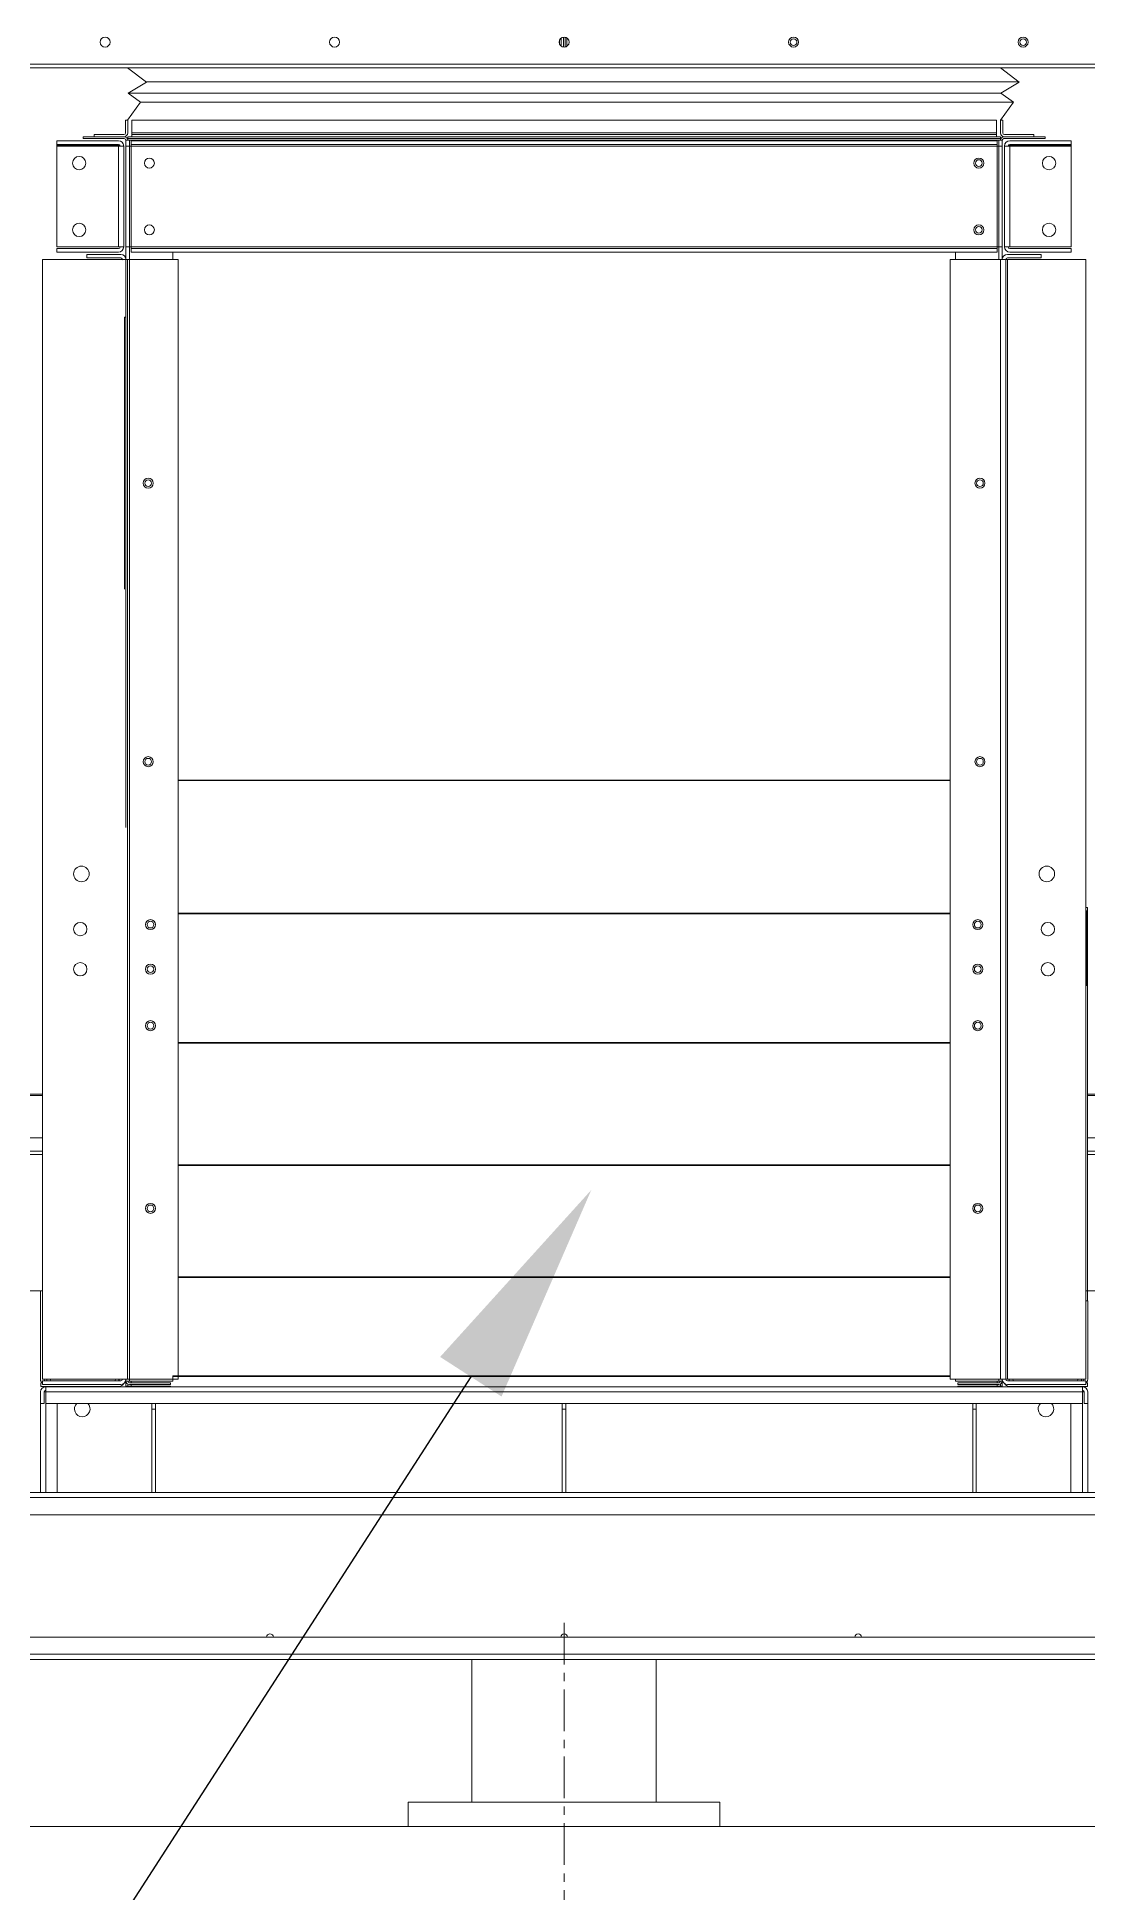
# Model space of a CAD drawing. Header units: millimetres. Extents: x -17070 to 49442, y -291348 to 30929.
# Drawn here: x 40294 to 41237, y 17507 to 19173 of the extents above; entities that cross this region are included whole.
import ezdxf
from ezdxf import colors
from ezdxf.entities.mleader import LeaderData, LeaderLine
from ezdxf.math import Vec2, Vec3

# ---------------------------------------------------------------- set-up
doc = ezdxf.new("R2010")
doc.units = ezdxf.units.MM
doc.linetypes.add('CENTER', pattern=[2, 1.25, -0.25, 0.25, -0.25])
doc.layers.add('center', color=1, linetype='CENTER')
doc.layers.add('냉각탑_dim', color=1, linetype='Continuous')
doc.styles.get("Standard").update_dxf_attribs({"font": 'arial.ttf'})

# ---------------------------------------------------------------- blocks, each defined once
blk = doc.blocks.new('4567457')
at = {"color": 0, "lineweight": 5}
for p, q in [((322736.8, 91148.7), (322720, 91161.6)), ((322720.4, 91138.8), (322736.8, 91148.7)), ((322731.7, 91130.7), (322720.4, 91138.8)), ((322720, 91114.6), (322731.7, 91130.7))]:
    blk.add_line(p, q, dxfattribs=at)
blk = doc.blocks.new('2')
at = {"color": 7, "lineweight": 20, "ltscale": 0.001795}
blk.add_line((40762.5, 19170.5), (40762.5, 19167.3), dxfattribs=at)
at = {"color": 7, "lineweight": 20, "ltscale": 0.004081}
blk.add_line((40764.1, 19172.5), (40764.1, 19165.2), dxfattribs=at)
blk.add_line((40764.1, 19172.5), (40764.1, 19165.2), dxfattribs=at)
at = {"color": 7, "lineweight": 20, "ltscale": 0.004955}
blk.add_line((40766.1, 19173.3), (40766.1, 19164.4), dxfattribs=at)
at = {"color": 7, "lineweight": 20, "ltscale": 0.004875}
blk.add_line((40767.7, 19173.3), (40767.7, 19164.5), dxfattribs=at)
blk.add_line((40767.7, 19173.3), (40767.7, 19164.5), dxfattribs=at)
at = {"color": 7, "lineweight": 20, "ltscale": 0.004157}
blk.add_line((40769.2, 19172.6), (40769.2, 19165.1), dxfattribs=at)
at = {"color": 7, "lineweight": 20}
for p, q in [((39713.8, 19149), (41819.6, 19149)), ((39713.8, 19145.9), (41819.6, 19145.9)), ((40298.4, 18973.6), (40298.4, 17968.5)), ((40374.9, 18973.6), (40374.9, 17968.5)), ((40420.2, 17968.5), (40420.2, 18973.6)), ((41113.2, 17968.5), (41113.2, 18973.6)), ((41158.5, 18973.6), (41158.5, 17968.5)), ((41163.2, 18973.6), (41163.2, 17968.5)), ((41164.7, 18973.6), (41164.7, 17968.5)), ((41235, 18973.6), (41235, 17968.5)), ((40301.4, 17961.8), (41232, 17961.8)), ((40301.4, 17957.1), (41232, 17957.1)), ((40301.4, 17946.8), (41232, 17946.8)), ((39748.4, 17866.9), (41785, 17866.9)), ((39748.4, 17862.2), (41785, 17862.2)), ((41349.2, 17846.9), (40184.2, 17846.9)), ((40184.2, 17736.9), (41349.2, 17736.9)), ((41785, 17721.6), (39748.4, 17721.6)), ((41785, 17716.9), (39748.4, 17716.9))]:
    blk.add_line(p, q, dxfattribs=at)
at = {"color": 0, "lineweight": 20}
for p, q in [((41175.1, 19133.1), (40391.7, 19133.1)), ((40375.3, 19123.1), (41158.7, 19123.1)), ((41170, 19115.1), (40386.6, 19115.1)), ((40106.7, 18047.9), (40298.4, 18047.9)), ((41426.7, 18047.9), (41235, 18047.9))]:
    blk.add_line(p, q, dxfattribs=at)
at = {"color": 7, "lineweight": 20, "ltscale": 0.001111}
for p, q in [((40373, 19098.9), (40375, 19098.9)), ((41158.4, 19098.9), (41160.4, 19098.9)), ((40345, 19085.9), (40345, 19083.9)), ((40378.7, 19085.9), (40378.7, 19083.9)), ((41154.7, 19085.9), (41154.7, 19083.9)), ((41188.4, 19085.9), (41188.4, 19083.9))]:
    blk.add_line(p, q, dxfattribs=at)
at = {"color": 7, "lineweight": 20, "ltscale": 0.006389}
for p, q in [((40373, 19098.9), (40373, 19087.4)), ((40375, 19098.9), (40375, 19087.4)), ((40378.7, 19087.4), (40378.7, 19098.9)), ((41154.7, 19098.9), (41154.7, 19087.4)), ((41158.4, 19087.4), (41158.4, 19098.9)), ((41160.4, 19087.4), (41160.4, 19098.9))]:
    blk.add_line(p, q, dxfattribs=at)
at = {"color": 7, "lineweight": 20, "ltscale": 0.431111}
for p, q in [((40378.7, 19098.9), (41154.7, 19098.9)), ((40378.7, 19087.4), (41154.7, 19087.4)), ((41154.7, 19085.9), (40378.7, 19085.9))]:
    blk.add_line(p, q, dxfattribs=at)
at = {"color": 7, "lineweight": 20, "ltscale": 0.030722}
for p, q in [((40366.7, 19080.3), (40311.4, 19080.3)), ((40366.7, 19077.1), (40311.4, 19077.1)), ((40366.7, 19076.5), (40311.4, 19076.5)), ((41166.7, 19080.3), (41222, 19080.3)), ((41166.7, 19077.1), (41222, 19077.1)), ((41166.7, 19076.5), (41222, 19076.5)), ((40311.4, 19075.6), (40366.7, 19075.6)), ((41222, 19075.6), (41166.7, 19075.6)), ((40366.7, 18985), (40311.4, 18985)), ((40311.4, 18983.5), (40366.7, 18983.5)), ((40311.4, 18980.3), (40366.7, 18980.3)), ((41166.7, 18985), (41222, 18985)), ((41222, 18983.5), (41166.7, 18983.5)), ((41222, 18980.3), (41166.7, 18980.3))]:
    blk.add_line(p, q, dxfattribs=at)
at = {"color": 7, "lineweight": 20, "ltscale": 0.001778}
for p, q in [((40311.4, 19077.1), (40311.4, 19080.3)), ((40378.1, 19080.3), (40378.1, 19077.1)), ((41155.3, 19077.1), (41155.3, 19080.3)), ((41222, 19077.1), (41222, 19080.3)), ((40376.6, 19075.6), (40373.4, 19075.6)), ((41160, 19075.6), (41156.8, 19075.6)), ((40311.4, 18983.5), (40311.4, 18980.3)), ((40338.4, 18975.1), (40338.4, 18978.3)), ((40373.4, 18985), (40376.6, 18985)), ((40378.1, 18983.5), (40378.1, 18980.3)), ((41155.3, 18980.3), (41155.3, 18983.5)), ((41156.8, 18985), (41160, 18985)), ((41195, 18975.1), (41195, 18978.3)), ((41222, 18983.5), (41222, 18980.3)), ((40296.9, 17965.3), (40296.9, 17962.1)), ((40298.4, 17967), (40298.4, 17963.8)), ((41235, 17967), (41235, 17963.8)), ((41236.5, 17965.3), (41236.5, 17962.1)), ((40296.7, 17946.8), (40299.9, 17946.8)), ((41236.7, 17946.8), (41233.5, 17946.8)), ((40399.9, 17941.6), (40396.7, 17941.6)), ((40768.3, 17941.6), (40765.1, 17941.6)), ((41136.7, 17941.6), (41133.5, 17941.6))]:
    blk.add_line(p, q, dxfattribs=at)
at = {"color": 7, "lineweight": 20, "ltscale": 0.000334148}
for p, q in [((40311.4, 19076.5), (40311.4, 19077.1)), ((41222, 19076.5), (41222, 19077.1))]:
    blk.add_line(p, q, dxfattribs=at)
at = {"color": 7, "lineweight": 20, "ltscale": 0.000498737}
for p, q in [((40311.4, 19075.6), (40311.4, 19076.5)), ((40366.7, 19076.5), (40366.7, 19075.6)), ((41166.7, 19076.5), (41166.7, 19075.6)), ((41222, 19075.6), (41222, 19076.5))]:
    blk.add_line(p, q, dxfattribs=at)
at = {"color": 7, "lineweight": 20, "ltscale": 0.0205}
for p, q in [((40335, 19083.9), (40371.9, 19083.9)), ((40371.9, 19083.9), (40335, 19083.9)), ((40335, 19082.3), (40371.9, 19082.3)), ((40371.9, 19082.3), (40335, 19082.3)), ((41161.5, 19083.9), (41198.4, 19083.9)), ((41161.5, 19082.3), (41198.4, 19082.3)), ((40413.4, 17965.4), (40376.5, 17965.4)), ((40413.4, 17965.4), (40376.5, 17965.4)), ((40413.4, 17963.8), (40376.5, 17963.8)), ((40413.4, 17962.4), (40376.5, 17962.4)), ((40413.4, 17962.4), (40376.5, 17962.4)), ((41120, 17965.4), (41156.9, 17965.4)), ((41120, 17963.8), (41156.9, 17963.8)), ((41120, 17962.4), (41156.9, 17962.4))]:
    blk.add_line(p, q, dxfattribs=at)
at = {"color": 7, "lineweight": 20, "ltscale": 0.000888889}
for p, q in [((40335, 19083.9), (40335, 19082.3)), ((40335, 19083.9), (40335, 19082.3)), ((40375, 19082.3), (40375, 19083.9)), ((41158.4, 19082.3), (41158.4, 19083.9)), ((41198.4, 19083.9), (41198.4, 19082.3)), ((40413.4, 17963.8), (40413.4, 17965.4)), ((41120, 17963.8), (41120, 17965.4))]:
    blk.add_line(p, q, dxfattribs=at)
at = {"color": 7, "lineweight": 20, "ltscale": 0.014722}
for p, q in [((40345, 19085.9), (40371.5, 19085.9)), ((40371.5, 19085.9), (40345, 19085.9)), ((40345, 19083.9), (40371.5, 19083.9)), ((40371.5, 19083.9), (40345, 19083.9)), ((41161.9, 19085.9), (41188.4, 19085.9)), ((41161.9, 19083.9), (41188.4, 19083.9))]:
    blk.add_line(p, q, dxfattribs=at)
at = {"color": 7, "lineweight": 20, "ltscale": 0.002889}
for p, q in [((40373.4, 19075.6), (40373.4, 19080.8)), ((40376.5, 19075.6), (40376.5, 19080.8)), ((41156.9, 19080.8), (41156.9, 19075.6)), ((41160, 19080.8), (41160, 19075.6)), ((40396.7, 17941.6), (40396.7, 17946.8)), ((40399.9, 17941.6), (40399.9, 17946.8)), ((40765.1, 17941.6), (40765.1, 17946.8)), ((40768.3, 17941.6), (40768.3, 17946.8)), ((41133.5, 17941.6), (41133.5, 17946.8)), ((41136.7, 17941.6), (41136.7, 17946.8))]:
    blk.add_line(p, q, dxfattribs=at)
at = {"color": 7, "lineweight": 20, "ltscale": 0.001722}
for p, q in [((40373.4, 19080.8), (40376.5, 19080.8)), ((41156.9, 19080.8), (41160, 19080.8)), ((40376.5, 17966.9), (40373.4, 17966.9)), ((40373.4, 17966.9), (40376.5, 17966.9)), ((40376.5, 17962.4), (40373.4, 17962.4)), ((40373.4, 17962.4), (40376.5, 17962.4)), ((41160, 17966.9), (41156.9, 17966.9)), ((41160, 17962.4), (41156.9, 17962.4))]:
    blk.add_line(p, q, dxfattribs=at)
at = {"color": 7, "lineweight": 20, "ltscale": 0.435222}
for p, q in [((41158.4, 19083.9), (40375, 19083.9)), ((41158.4, 19082.3), (40375, 19082.3))]:
    blk.add_line(p, q, dxfattribs=at)
at = {"color": 7, "lineweight": 20, "ltscale": 0.000833333}
for p, q in [((40375, 19080.8), (40375, 19082.3)), ((40378.1, 19075.6), (40378.1, 19077.1)), ((40378.7, 19085.9), (40378.7, 19087.4)), ((41154.7, 19085.9), (41154.7, 19087.4)), ((41155.3, 19075.6), (41155.3, 19077.1)), ((41158.4, 19080.8), (41158.4, 19082.3)), ((40378.1, 19075.6), (40376.6, 19075.6)), ((41155.3, 19075.6), (41156.8, 19075.6)), ((40378.1, 18985), (40376.6, 18985)), ((40378.1, 18985), (40378.1, 18983.5)), ((41155.3, 18985), (41155.3, 18983.5)), ((41155.3, 18985), (41156.8, 18985)), ((40370.2, 18973.6), (40368.7, 18973.6)), ((41163.2, 18973.6), (41164.7, 18973.6)), ((40370.2, 17968.5), (40368.7, 17968.5)), ((41163.2, 17968.5), (41164.7, 17968.5)), ((40301.4, 17957.1), (40299.9, 17957.1)), ((41232, 17957.1), (41233.5, 17957.1))]:
    blk.add_line(p, q, dxfattribs=at)
at = {"color": 7, "lineweight": 20, "ltscale": 0.021611}
for p, q in [((40415.4, 19080.8), (40376.5, 19080.8)), ((41156.9, 19080.8), (41118, 19080.8)), ((40376.5, 17966.9), (40415.4, 17966.9)), ((40415.4, 17966.9), (40376.5, 17966.9)), ((41118, 17966.9), (41156.9, 17966.9))]:
    blk.add_line(p, q, dxfattribs=at)
at = {"color": 7, "lineweight": 20, "ltscale": 0.431778}
for p, q in [((40378.1, 19080.3), (41155.3, 19080.3)), ((40378.1, 19077.1), (41155.3, 19077.1)), ((40378.1, 19075.6), (41155.3, 19075.6)), ((41155.3, 18985), (40378.1, 18985)), ((41155.3, 18983.5), (40378.1, 18983.5)), ((41155.3, 18980.3), (40378.1, 18980.3))]:
    blk.add_line(p, q, dxfattribs=at)
at = {"color": 7, "lineweight": 20, "ltscale": 0.390333}
blk.add_line((41118, 19080.8), (40415.4, 19080.8), dxfattribs=at)
at = {"color": 7, "lineweight": 20, "ltscale": 0.000277764}
for p, q in [((40415.4, 19080.3), (40415.4, 19080.8)), ((41118, 19080.3), (41118, 19080.8))]:
    blk.add_line(p, q, dxfattribs=at)
at = {"color": 7, "lineweight": 20, "ltscale": 0.001064}
blk.add_line((41160, 19078.7), (41160, 19076.8), dxfattribs=at)
at = {"color": 7, "lineweight": 20, "ltscale": 0.000667764}
blk.add_line((41160, 19076.8), (41160, 19075.6), dxfattribs=at)
at = {"color": 7, "lineweight": 20, "ltscale": 0.050333}
for p, q in [((40311.4, 19075.6), (40311.4, 18985)), ((40366.7, 18985), (40366.7, 19075.6)), ((40371.4, 18985), (40371.4, 19075.6)), ((40373.4, 18985), (40373.4, 19075.6)), ((40376.6, 18985), (40376.6, 19075.6)), ((40378.1, 19075.6), (40378.1, 18985)), ((41155.3, 18985), (41155.3, 19075.6)), ((41156.8, 19075.6), (41156.8, 18985)), ((41160, 19075.6), (41160, 18985)), ((41162, 18985), (41162, 19075.6)), ((41166.7, 18985), (41166.7, 19075.6)), ((41222, 19075.6), (41222, 18985))]:
    blk.add_line(p, q, dxfattribs=at)
at = {"color": 7, "lineweight": 20, "ltscale": 0.002611}
for p, q in [((40366.7, 19075.6), (40371.4, 19075.6)), ((41166.7, 19075.6), (41162, 19075.6)), ((40366.7, 18985), (40371.4, 18985)), ((41166.7, 18985), (41162, 18985)), ((40370.2, 18973.6), (40374.9, 18973.6)), ((41163.2, 18973.6), (41158.5, 18973.6)), ((40301.4, 17961.8), (40301.4, 17957.1)), ((40370.2, 17968.5), (40374.9, 17968.5)), ((41163.2, 17968.5), (41158.5, 17968.5)), ((41232, 17961.8), (41232, 17957.1))]:
    blk.add_line(p, q, dxfattribs=at)
at = {"color": 7, "lineweight": 20, "ltscale": 0.016833}
for p, q in [((40368.7, 18978.3), (40338.4, 18978.3)), ((41164.7, 18978.3), (41195, 18978.3)), ((40368.7, 18975.1), (40338.4, 18975.1)), ((41164.7, 18975.1), (41195, 18975.1))]:
    blk.add_line(p, q, dxfattribs=at)
at = {"color": 7, "lineweight": 20, "ltscale": 0.2895}
for p, q in [((40373.4, 18463.9), (40373.4, 18985)), ((40376.5, 18463.9), (40376.5, 18985))]:
    blk.add_line(p, q, dxfattribs=at)
at = {"color": 7, "lineweight": 20, "ltscale": 0.286889}
blk.add_line((40415.4, 18973.6), (40415.4, 18980.3), dxfattribs=at)
at = {"color": 7, "lineweight": 20, "ltscale": 0.003722}
blk.add_line((41118, 18973.6), (41118, 18980.3), dxfattribs=at)
at = {"color": 7, "lineweight": 20, "ltscale": 0.006333}
for p, q in [((41156.9, 18985), (41156.9, 18973.6)), ((41160, 18985), (41160, 18973.6))]:
    blk.add_line(p, q, dxfattribs=at)
at = {"color": 7, "lineweight": 20, "ltscale": 0.00631}
blk.add_line((41160, 18985), (41160, 18973.6), dxfattribs=at)
at = {"color": 7, "lineweight": 20, "ltscale": 0.039056}
for p, q in [((40368.7, 18973.6), (40298.4, 18973.6)), ((41164.7, 18973.6), (41235, 18973.6)), ((40296.7, 17968.5), (40296.7, 18047.9)), ((41236.7, 17968.5), (41236.7, 18038.8)), ((40296.9, 17962.1), (40367.2, 17962.1)), ((40298.4, 17968.5), (40368.7, 17968.5)), ((40298.4, 17967), (40368.7, 17967)), ((40298.4, 17963.8), (40368.7, 17963.8)), ((41235, 17968.5), (41164.7, 17968.5)), ((41235, 17967), (41164.7, 17967)), ((41235, 17963.8), (41164.7, 17963.8)), ((41236.5, 17962.1), (41166.2, 17962.1))]:
    blk.add_line(p, q, dxfattribs=at)
at = {"color": 7, "lineweight": 20, "ltscale": 0.025167}
for p, q in [((40374.9, 18973.6), (40420.2, 18973.6)), ((41158.5, 18973.6), (41113.2, 18973.6)), ((40420.2, 17968.5), (40374.9, 17968.5)), ((41113.2, 17968.5), (41158.5, 17968.5))]:
    blk.add_line(p, q, dxfattribs=at)
at = {"color": 7, "lineweight": 20, "ltscale": 0.13557}
blk.add_line((40372.2, 18677.8), (40372.2, 18921.9), dxfattribs=at)
at = {"color": 7, "lineweight": 20, "ltscale": 0.000666667}
blk.add_line((40372.2, 18921.9), (40373.4, 18921.9), dxfattribs=at)
at = {"color": 7, "lineweight": 20, "ltscale": 0.387667}
for p, q in [((41113.2, 18506.2), (40420.2, 18506.2)), ((41113.2, 18505.9), (40420.2, 18505.9)), ((41113.2, 18386.9), (40420.2, 18386.9)), ((41113.2, 18386.4), (40420.2, 18386.4)), ((41113.2, 18270.7), (40420.2, 18270.7)), ((41113.2, 18270.3), (40420.2, 18270.3)), ((41113.2, 18160.9), (40420.2, 18160.9)), ((41113.2, 18160.5), (40420.2, 18160.5)), ((41113.2, 18060.3), (40420.2, 18060.3)), ((41113.2, 18059.9), (40420.2, 18059.9)), ((41113.2, 17971.4), (40415.4, 17971.4)), ((41113.2, 17971), (40415.4, 17971))]:
    blk.add_line(p, q, dxfattribs=at)
at = {"color": 7, "lineweight": 20, "ltscale": 0.276111}
for p, q in [((40376.5, 17966.9), (40376.5, 18463.9)), ((40415.4, 17971.4), (40415.4, 17966.9))]:
    blk.add_line(p, q, dxfattribs=at)
at = {"color": 7, "lineweight": 20, "ltscale": 0.000833832}
blk.add_line((41236.5, 18392.1), (41235, 18392.1), dxfattribs=at)
at = {"color": 7, "lineweight": 20, "ltscale": 0.000555558}
for p, q in [((41236, 18387.4), (41235, 18387.4)), ((41235, 18322.1), (41236, 18322.1))]:
    blk.add_line(p, q, dxfattribs=at)
at = {"color": 7, "lineweight": 20, "ltscale": 0.036278}
blk.add_line((41236, 18322.1), (41236, 18387.4), dxfattribs=at)
at = {"color": 7, "lineweight": 20, "ltscale": 0.196267}
blk.add_line((41236.5, 18392.1), (41236.5, 18038.8), dxfattribs=at)
at = {"color": 7, "lineweight": 20, "ltscale": 0.359778}
for p, q in [((40298.4, 18224.5), (39724.1, 18224.5)), ((40298.4, 18223.3), (39724.1, 18223.3))]:
    blk.add_line(p, q, dxfattribs=at)
at = {"color": 7, "lineweight": 20, "ltscale": 0.316445}
for p, q in [((41236.5, 18224.5), (41806.1, 18224.5)), ((41236.5, 18223.3), (41806.1, 18223.3))]:
    blk.add_line(p, q, dxfattribs=at)
at = {"color": 7, "lineweight": 20, "ltscale": 0.358889}
for p, q in [((39725.7, 18185.2), (40298.4, 18185.2)), ((39725.7, 18173.3), (40298.4, 18173.3)), ((39725.7, 18170.2), (40298.4, 18170.2))]:
    blk.add_line(p, q, dxfattribs=at)
at = {"color": 7, "lineweight": 20, "ltscale": 0.315556}
for p, q in [((41804.5, 18185.2), (41236.5, 18185.2)), ((41804.5, 18173.3), (41236.5, 18173.3)), ((41804.5, 18170.2), (41236.5, 18170.2))]:
    blk.add_line(p, q, dxfattribs=at)
at = {"color": 7, "lineweight": 20, "ltscale": 0.000944486}
blk.add_line((41235, 18038.8), (41236.7, 18038.8), dxfattribs=at)
at = {"color": 7, "lineweight": 20, "ltscale": 0.000190851}
for p, q in [((40296.9, 17967.1), (40296.9, 17966.8)), ((41236.5, 17967.1), (41236.5, 17966.8))]:
    blk.add_line(p, q, dxfattribs=at)
at = {"color": 7, "lineweight": 20, "ltscale": 6.56775e-05}
for p, q in [((40296.9, 17966.8), (40297, 17966.8)), ((41236.5, 17966.8), (41236.3, 17966.8))]:
    blk.add_line(p, q, dxfattribs=at)
at = {"color": 7, "lineweight": 20, "ltscale": 0.000587565}
for p, q in [((40296.9, 17965.3), (40297.9, 17965.3)), ((41236.5, 17965.3), (41235.4, 17965.3))]:
    blk.add_line(p, q, dxfattribs=at)
at = {"color": 7, "lineweight": 20, "ltscale": 0.000798595}
for p, q in [((40367.2, 17967), (40367.2, 17968.4)), ((41166.2, 17967), (41166.2, 17968.4))]:
    blk.add_line(p, q, dxfattribs=at)
at = {"color": 7, "lineweight": 20, "ltscale": 0.000176789}
for p, q in [((40373, 17966.8), (40373.4, 17966.8)), ((41160.3, 17966.8), (41160, 17966.8))]:
    blk.add_line(p, q, dxfattribs=at)
at = {"color": 7, "lineweight": 20, "ltscale": 0.000887112}
for p, q in [((40373.4, 17968.5), (40373.4, 17966.9)), ((41160, 17968.5), (41160, 17966.9))]:
    blk.add_line(p, q, dxfattribs=at)
at = {"color": 7, "lineweight": 20, "ltscale": 0.000917685}
for p, q in [((40373.4, 17966.8), (40373.4, 17968.4)), ((41160, 17966.8), (41160, 17968.4))]:
    blk.add_line(p, q, dxfattribs=at)
at = {"color": 7, "lineweight": 20, "ltscale": 0.002508}
for p, q in [((40373.4, 17962.4), (40373.4, 17966.9)), ((41160, 17962.4), (41160, 17966.9))]:
    blk.add_line(p, q, dxfattribs=at)
at = {"color": 7, "lineweight": 20, "ltscale": 0.00249}
blk.add_line((40373.4, 17962.4), (40373.4, 17966.8), dxfattribs=at)
at = {"color": 7, "lineweight": 20, "ltscale": 0.000325335}
for p, q in [((40373.4, 17961.8), (40373.4, 17962.4)), ((40373.4, 17961.8), (40373.4, 17962.4)), ((41160, 17961.8), (41160, 17962.4))]:
    blk.add_line(p, q, dxfattribs=at)
at = {"color": 7, "lineweight": 20, "ltscale": 1.27713e-05}
blk.add_line((40375, 17966.9), (40375, 17966.8), dxfattribs=at)
at = {"color": 7, "lineweight": 20, "ltscale": 1.23732e-05}
blk.add_line((40375, 17966.8), (40375, 17966.9), dxfattribs=at)
at = {"color": 7, "lineweight": 20, "ltscale": 0.001001}
for p, q in [((40375, 17964.2), (40375, 17962.4)), ((40375, 17962.4), (40375, 17964.2)), ((40375, 17962.4), (40375, 17964.2)), ((41158.4, 17962.4), (41158.4, 17964.2))]:
    blk.add_line(p, q, dxfattribs=at)
at = {"color": 7, "lineweight": 20, "ltscale": 0.00088889}
for p, q in [((40376.5, 17968.5), (40376.5, 17966.9)), ((40415.4, 17966.9), (40415.4, 17968.5)), ((41118, 17966.9), (41118, 17968.5)), ((41156.9, 17968.5), (41156.9, 17966.9))]:
    blk.add_line(p, q, dxfattribs=at)
at = {"color": 7, "lineweight": 20, "ltscale": 0.000325336}
for p, q in [((40376.5, 17961.8), (40376.5, 17962.4)), ((40376.5, 17961.8), (40376.5, 17962.4)), ((40413.4, 17961.8), (40413.4, 17962.4)), ((40413.4, 17961.8), (40413.4, 17962.4)), ((41120, 17961.8), (41120, 17962.4)), ((41156.9, 17961.8), (41156.9, 17962.4))]:
    blk.add_line(p, q, dxfattribs=at)
at = {"color": 7, "lineweight": 20, "ltscale": 0.000833334}
for p, q in [((40378.1, 17966.9), (40378.1, 17965.4)), ((40378.1, 17966.9), (40378.1, 17965.4)), ((41155.3, 17966.9), (41155.3, 17965.4))]:
    blk.add_line(p, q, dxfattribs=at)
at = {"color": 7, "lineweight": 20, "ltscale": 0.000785773}
for p, q in [((40378.1, 17963.8), (40378.1, 17962.4)), ((40378.1, 17963.8), (40378.1, 17962.4)), ((41155.3, 17963.8), (41155.3, 17962.4))]:
    blk.add_line(p, q, dxfattribs=at)
at = {"color": 7, "lineweight": 20, "ltscale": 0.005722}
for p, q in [((40296.7, 17946.8), (40296.7, 17957.1)), ((40299.9, 17946.8), (40299.9, 17957.1)), ((40301.4, 17957.1), (40301.4, 17946.8)), ((41232, 17946.8), (41232, 17957.1)), ((41233.5, 17957.1), (41233.5, 17946.8)), ((41236.7, 17957.1), (41236.7, 17946.8))]:
    blk.add_line(p, q, dxfattribs=at)
at = {"color": 7, "lineweight": 20, "ltscale": 0.044389}
for p, q in [((40296.7, 17866.9), (40296.7, 17946.8)), ((40301.4, 17866.9), (40301.4, 17946.8)), ((40311.7, 17866.9), (40311.7, 17946.8)), ((41221.7, 17866.9), (41221.7, 17946.8)), ((41236.7, 17946.8), (41236.7, 17866.9))]:
    blk.add_line(p, q, dxfattribs=at)
at = {"color": 7, "lineweight": 20, "ltscale": 0.050111}
blk.add_line((41232, 17957.1), (41232, 17866.9), dxfattribs=at)
at = {"color": 7, "lineweight": 20, "ltscale": 0.0415}
for p, q in [((40396.7, 17866.9), (40396.7, 17941.6)), ((40399.9, 17866.9), (40399.9, 17941.6)), ((40765.1, 17866.9), (40765.1, 17941.6)), ((40768.3, 17866.9), (40768.3, 17941.6)), ((41133.5, 17866.9), (41133.5, 17941.6)), ((41136.7, 17866.9), (41136.7, 17941.6))]:
    blk.add_line(p, q, dxfattribs=at)
at = {"color": 7, "lineweight": 20, "ltscale": 0.076666}
for p, q in [((40684, 17716.9), (40684, 17588.9)), ((40849.2, 17716.9), (40849.2, 17588.9))]:
    blk.add_line(p, q, dxfattribs=at)
at = {"color": 7, "lineweight": 20, "ltscale": 0.00592}
for p, q in [((40626.6, 17588.9), (40637.2, 17588.9)), ((40626.6, 17566.9), (40637.2, 17566.9))]:
    blk.add_line(p, q, dxfattribs=at)
at = {"color": 7, "lineweight": 20, "ltscale": 0.012222}
for p, q in [((40626.6, 17566.9), (40626.6, 17588.9)), ((40906.6, 17566.9), (40906.6, 17588.9))]:
    blk.add_line(p, q, dxfattribs=at)
at = {"color": 7, "lineweight": 20, "ltscale": 0.149635}
for p, q in [((40637.2, 17588.9), (40906.6, 17588.9)), ((40637.2, 17566.9), (40906.6, 17566.9))]:
    blk.add_line(p, q, dxfattribs=at)
at = {"lineweight": 5}
blk.add_line((39741.7, 17566.9), (41791.7, 17566.9), dxfattribs=at)
at = {"color": 0, "lineweight": 20}
blk.add_lwpolyline([(39713.8, 19145.9), (41796.4, 19145.9), (41796.4, 17866.9), (39713.8, 17866.9)], close=True, dxfattribs=at)
at = {"color": 7, "lineweight": 20}
for centre, radius in [((40354.7, 19168.9), 4.5), ((40560.7, 19168.9), 4.5), ((40766.7, 19168.9), 4.5), ((40972.7, 19168.9), 4.5), ((40972.7, 19168.9), 3), ((41178.7, 19168.9), 4.5), ((41178.7, 19168.9), 3), ((40331.4, 19060.3), 6), ((40394.4, 19060.3), 4.5), ((41139, 19060.3), 4.5), ((41139, 19060.3), 3), ((41202, 19060.3), 6), ((40331.4, 19000.3), 6), ((40394.4, 19000.3), 4.5), ((41139, 19000.3), 4.5), ((41139, 19000.3), 3), ((41202, 19000.3), 6), ((40393.4, 18772.9), 4.5), ((41140, 18772.9), 4.5), ((40393.4, 18772.9), 3), ((41140, 18772.9), 3), ((40393.4, 18522.9), 4.5), ((41140, 18522.9), 4.5), ((40393.4, 18522.9), 3), ((41140, 18522.9), 3), ((40333.4, 18422.1), 7), ((41200, 18422.1), 7), ((40332.4, 18372.6), 6), ((40395.4, 18376.6), 4.5), ((40395.4, 18376.6), 3), ((41138, 18376.6), 4.5), ((41138, 18376.6), 3), ((41201, 18372.6), 6), ((40332.4, 18336.6), 6), ((40395.4, 18336.6), 4.5), ((40395.4, 18336.6), 3), ((41138, 18336.6), 4.5), ((41138, 18336.6), 3), ((41201, 18336.6), 6), ((40395.4, 18285.9), 4.5), ((40395.4, 18285.9), 3), ((41138, 18285.9), 4.5), ((41138, 18285.9), 3), ((40395.4, 18121.9), 4.5), ((41138, 18121.9), 4.5), ((40395.4, 18121.9), 3), ((41138, 18121.9), 3)]:
    blk.add_circle(centre, radius, dxfattribs=at)
for centre, radius, start, end in [((40366.7, 19075.6), 4.7, 0, 90), ((40366.7, 19075.6), 1.5, 0, 90), ((40371.5, 19087.4), 1.5, 270, 0), ((40371.5, 19087.4), 3.5, 270, 0), ((40371.9, 19080.8), 3.1, 0, 90), ((40371.9, 19080.8), 1.5, 0, 90), ((41161.9, 19087.4), 3.5, 180, 270), ((41161.5, 19080.8), 3.1, 90, 180), ((41161.5, 19080.8), 1.5, 90, 180), ((41161.9, 19087.4), 1.5, 180, 270), ((41166.7, 19075.6), 4.7, 90, 180), ((41166.7, 19075.6), 1.5, 90, 180), ((40366.7, 18985), 1.5, 270, 0), ((40366.7, 18985), 4.7, 270, 0), ((40368.7, 18973.6), 4.7, 0, 90), ((41164.7, 18973.6), 4.7, 90, 180), ((41166.7, 18985), 4.7, 180, 270), ((41166.7, 18985), 1.5, 180, 270), ((40368.7, 18973.6), 1.5, 0, 90), ((41164.7, 18973.6), 1.5, 90, 180), ((41231.3, 18387.4), 4.7, 0, 38.0724), ((40332.4, 18372.6), 6, 264.8979, 270.0002), ((40332.4, 18372.6), 6, 354.8979, 359.9994), ((41201, 18372.6), 6, 180.0006, 185.1021), ((41201, 18372.6), 6, 269.9998, 275.1021), ((40332.4, 18336.6), 6, 264.8979, 270.0002), ((40332.4, 18336.6), 6, 354.8979, 359.9994), ((41201, 18336.6), 6, 180.0006, 185.1021), ((41201, 18336.6), 6, 269.9998, 275.1021), ((40301.4, 17968.5), 4.7, 180, 230.3368), ((40301.4, 17957.1), 4.7, 90, 180), ((40301.4, 17968.5), 1.5, 180, 269.2682), ((40301.4, 17968.5), 4.7, 269.5866, 270), ((40306.9, 17968.5), 4.7, 180, 198.6042), ((40306.9, 17968.5), 1.5, 180, 268.4246), ((40306.9, 17968.5), 4.7, 269.11, 270), ((40362.5, 17968.5), 1.5, 271.3951, 0), ((40362.5, 17968.5), 4.7, 270, 270.7881), ((40362.5, 17968.5), 4.7, 341.3958, 0), ((40367.2, 17966.8), 4.7, 270, 332.5329), ((40368.7, 17968.5), 1.5, 270, 0), ((40368.7, 17968.5), 4.7, 270, 0), ((40376.5, 17966.9), 3.1, 180, 270), ((40376.5, 17966.9), 1.5, 180, 270), ((41156.9, 17966.9), 3.1, 270, 0), ((41156.9, 17966.9), 1.5, 270, 0), ((41164.7, 17968.5), 4.7, 180, 270), ((41166.2, 17966.8), 4.7, 207.4671, 270), ((41164.7, 17968.5), 1.5, 180, 270), ((41170.9, 17968.5), 4.7, 180, 198.6042), ((41170.9, 17968.5), 1.5, 180, 268.6049), ((41170.9, 17968.5), 4.7, 269.2119, 270), ((41226.5, 17968.5), 1.5, 271.5754, 0), ((41226.5, 17968.5), 4.7, 270, 270.89), ((41226.5, 17968.5), 4.7, 341.3958, 0), ((41232, 17968.5), 1.5, 270.7318, 0), ((41232, 17968.5), 4.7, 270, 270.4134), ((41232, 17957.1), 4.7, 0, 90), ((41232, 17968.5), 4.7, 309.6632, 0), ((40301.4, 17957.1), 1.5, 90, 180), ((40334.2, 17941.8), 7, 134.4132, 45.5868), ((41199.2, 17941.8), 7, 134.4132, 45.5868), ((41232, 17957.1), 1.5, 0, 90), ((40502.7, 17736.9), 3, 0.0016, 179.9984), ((40766.7, 17736.9), 3, 0.0014, 179.9986), ((41030.7, 17736.9), 3, 0.0012, 179.9988)]:
    blk.add_arc(centre, radius, start, end, dxfattribs=at)
at = {"color": 7, "lineweight": 20, "extrusion": (0, 0, -1)}
for centre, major_axis, ratio, start_param, end_param in [((40366.7, 19075.6), (1.5, 0), 0.599024, 4.712389, 6.283185), ((40373.4, 18971.7), (-4.7, 0), 0.598536, 0.711784, 0.817393)]:
    blk.add_ellipse(centre, major_axis=major_axis, ratio=ratio, start_param=start_param, end_param=end_param, dxfattribs=at)
at = {"color": 7, "lineweight": 20}
for centre, major_axis, ratio, start_param, end_param in [((40376.5, 19080.8), (3.1, 0), 0.600545, 2.075869, 2.221169), ((41156.9, 19080.8), (-3.1, 0), 0.598536, 4.062891, 4.207317), ((41156.9, 19080.8), (-3.1, 0), 0.598536, 3.141593, 3.15736), ((41166.7, 19075.6), (-1.5, 0), 0.599024, 4.712389, 6.283185), ((41160, 18971.7), (4.7, 0), 0.598536, 1.549158, 1.570796), ((41160, 18971.7), (4.7, 0), 0.598536, 0.711784, 0.817393)]:
    blk.add_ellipse(centre, major_axis=major_axis, ratio=ratio, start_param=start_param, end_param=end_param, dxfattribs=at)
at = {"color": 0, "lineweight": 20}
for p in [(-282345.1, -72015.7), (-281561.7, -72015.7)]:
    blk.add_blockref('4567457', p, dxfattribs=at)

msp = doc.modelspace()

# ---------------------------------------------------------------- linework, layer by layer
at = {"layer": 'center', "lineweight": 20, "ltscale": 30}
msp.add_line((40766.7, 17749.9), (40766.7, 17465.1), dxfattribs=at)

# ---------------------------------------------------------------- block references
msp.add_blockref('2', (0, 0))

# ---------------------------------------------------------------- leaders
at = {"layer": '냉각탑_dim', "lineweight": -3}
ml = msp.add_multileader_mtext('Standard', dxfattribs=at)
ml.set_content('')
ml.set_leader_properties(color=256)
ml.build(insert=Vec2(0, 0))
ml.multileader.update_dxf_attribs({"text_right_attachment_type": 6, "dogleg_length": 5, "arrow_head_size": 199.5, "scale": 30})
ctx = ml.context
ctx.base_point, ctx.scale, ctx.char_height, ctx.arrow_head_size, ctx.landing_gap_size, ctx.plane_origin = Vec3(39416.3, 16315.8), 30, 7.18, 199.5, 3.59, Vec3(40921.2, 16641.5)
ctx.right_attachment, ctx.text_align_type = 6, 2
notes = []
notes.append((ctx, [(0, (1, 1, 0), (39615.8, 16315.8), (-1, 0), 199.5, [(0, [(40791.1, 18138.4)], 0, [])])]))
ctx.mtext, ml.multileader.dxf.content_type = None, 0
for ctx, leaders in notes:
    for number, flags, end, landing, length, lines in leaders:
        leader = LeaderData()
        leader.index, (leader.has_last_leader_line, leader.has_dogleg_vector, leader.attachment_direction) = number, flags
        leader.last_leader_point, leader.dogleg_vector, leader.dogleg_length = Vec3(end), Vec3(landing), length
        for number, points, colour, breaks in lines:
            line = LeaderLine()
            line.index, line.vertices, line.color, line.breaks = number, Vec3.list(points), colors.encode_raw_color(colour), breaks
            leader.lines.append(line)
        ctx.leaders.append(leader)

doc.saveas('drawing.dxf')
